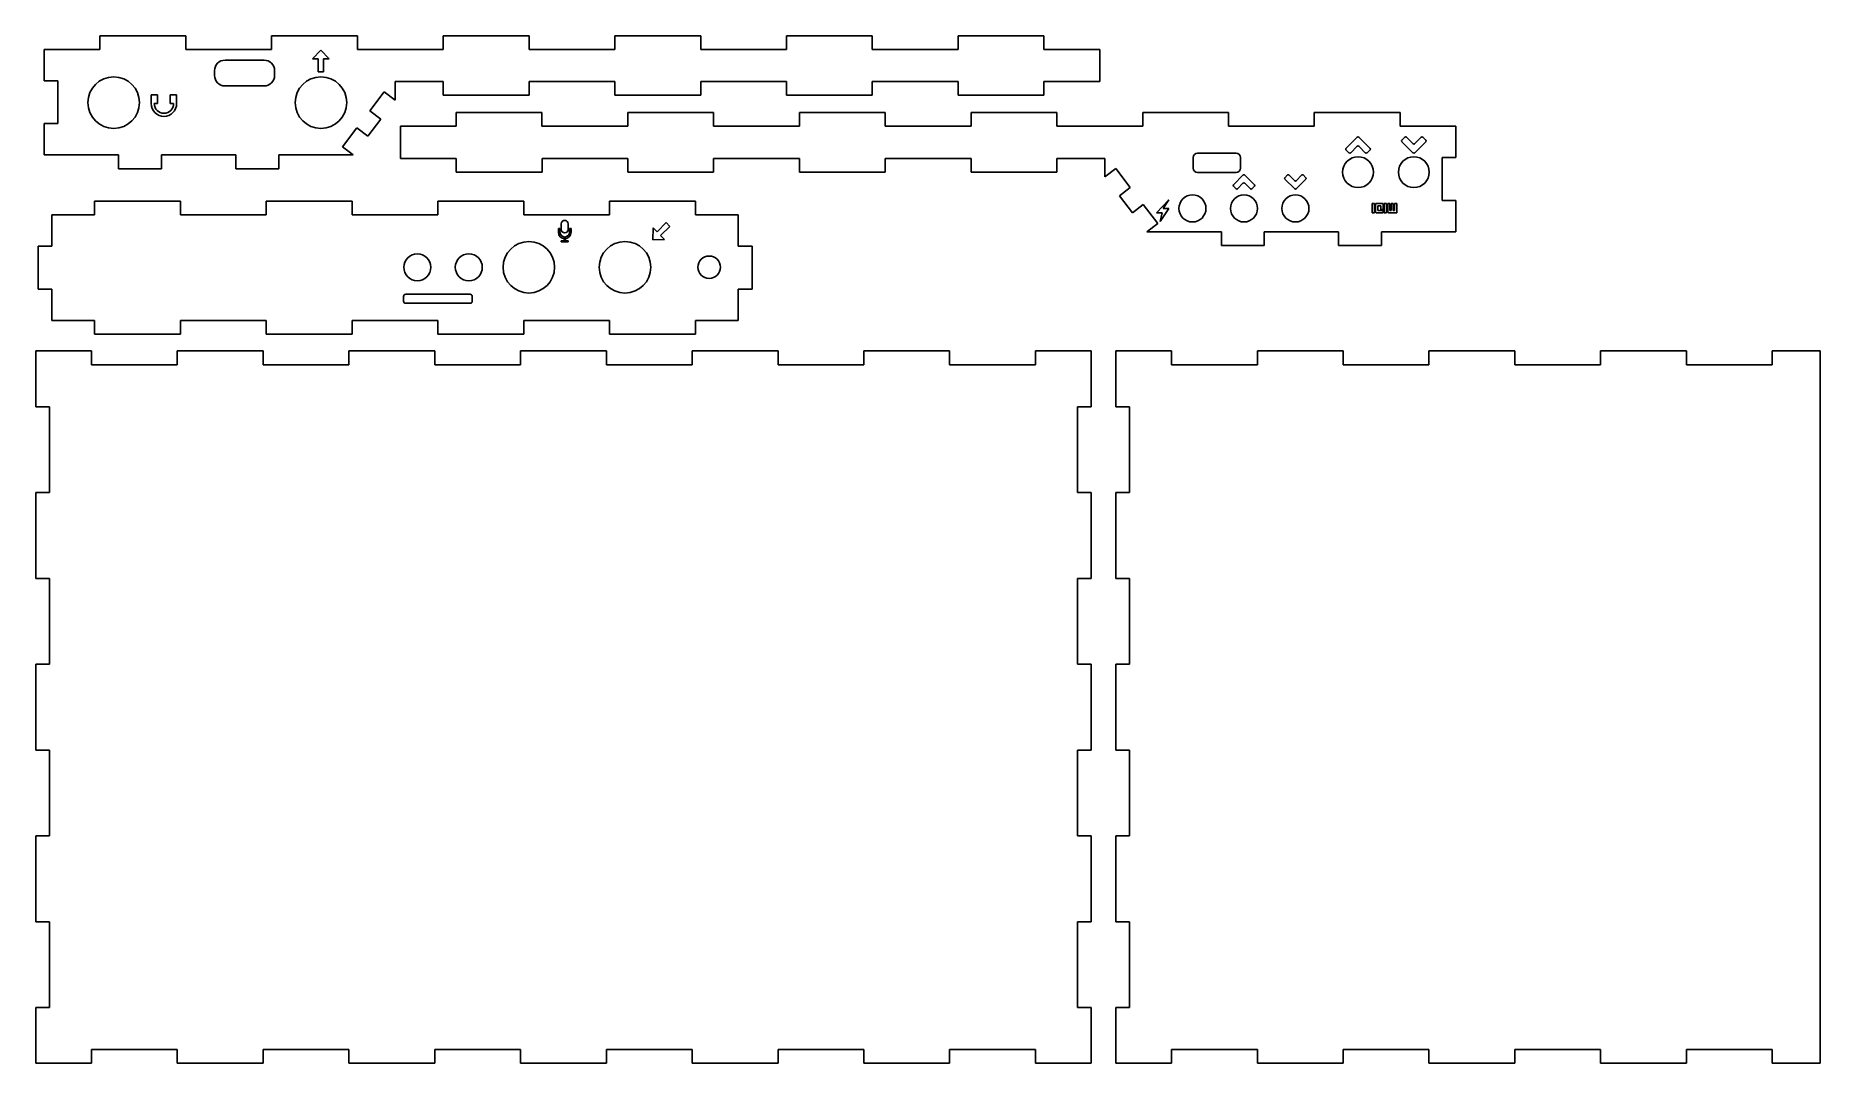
# Model space of a CAD drawing. Header units: millimetres. Extents: x 0 to 416, y -325 to -86.
import ezdxf

# ---------------------------------------------------------------- set-up
doc = ezdxf.new("R2010")
doc.units = ezdxf.units.MM
doc.layers.add('GRAVUR', color=3, linetype='Continuous')
doc.layers.add('SCHNITT', color=7, linetype='Continuous')

msp = doc.modelspace()

# ---------------------------------------------------------------- linework, layer by layer
at = {"layer": 'GRAVUR'}
for p, q in [((66.43, -88.88), (64.53, -90.91)), ((64.53, -90.91), (65.84, -90.9)), ((65.84, -90.9), (65.85, -93.93)), ((68.36, -90.89), (66.43, -88.88)), ((67.05, -90.9), (68.36, -90.89)), ((67.06, -93.92), (67.05, -90.9)), ((65.85, -93.93), (67.06, -93.92)), ((26.92, -101.36), (26.92, -99.29)), ((26.92, -99.29), (28.41, -99.29)), ((28.41, -99.29), (28.41, -101.36)), ((31.37, -101.36), (31.37, -99.29)), ((31.37, -99.29), (32.85, -99.29)), ((32.85, -99.29), (32.85, -101.36)), ((28.41, -101.36), (27.64, -101.36)), ((32.14, -101.36), (31.37, -101.36)), ((308.01, -109.15), (305.37, -111.79)), ((305.37, -112.12), (306.1, -112.86)), ((306.44, -112.86), (308.01, -111.29)), ((310.99, -111.79), (308.35, -109.15)), ((308.35, -111.29), (309.92, -112.86)), ((310.25, -112.86), (310.99, -112.12)), ((318.37, -109.88), (319.1, -109.15)), ((321.01, -112.86), (318.37, -110.22)), ((319.44, -109.15), (321.01, -110.71)), ((321.35, -110.71), (322.92, -109.15)), ((323.99, -110.22), (321.35, -112.86)), ((323.25, -109.15), (323.99, -109.88)), ((281.44, -117.98), (279.13, -120.29)), ((279.13, -120.58), (279.77, -121.23)), ((280.07, -121.23), (281.44, -119.85)), ((284.05, -120.29), (281.73, -117.98)), ((281.73, -119.85), (283.11, -121.23)), ((283.4, -121.23), (284.05, -120.58)), ((291.13, -118.62), (291.77, -117.98)), ((293.44, -121.23), (291.13, -118.92)), ((292.07, -117.98), (293.44, -119.35)), ((293.73, -119.35), (295.11, -117.98)), ((296.05, -118.92), (293.73, -121.23)), ((295.4, -117.98), (296.05, -118.62)), ((264.05, -123.81), (261.23, -126.83)), ((262.74, -125.82), (264.05, -123.81)), ((311.46, -126.78), (311.46, -124.62)), ((311.46, -124.62), (312, -124.62)), ((312, -124.62), (312, -126.78)), ((312.25, -124.79), (312.26, -124.77)), ((312.26, -124.77), (312.27, -124.74)), ((312.27, -124.74), (312.28, -124.72)), ((312.28, -124.72), (312.29, -124.7)), ((312.29, -124.7), (312.31, -124.68)), ((312.31, -124.68), (312.32, -124.67)), ((312.32, -124.67), (312.34, -124.66)), ((312.34, -124.66), (312.37, -124.65)), ((312.37, -124.65), (312.39, -124.64)), ((312.39, -124.64), (312.42, -124.63)), ((312.42, -124.63), (312.44, -124.63)), ((312.44, -124.63), (312.48, -124.63)), ((312.48, -124.63), (312.51, -124.62)), ((312.51, -124.62), (314.05, -124.62)), ((314.05, -124.62), (314.05, -125.99)), ((314.3, -126.78), (314.3, -124.62)), ((314.3, -124.62), (314.83, -124.62)), ((314.83, -124.62), (314.83, -126.78)), ((315.09, -126.48), (315.09, -124.62)), ((315.09, -124.62), (315.61, -124.62)), ((315.61, -124.62), (315.61, -126.23)), ((315.92, -126.23), (315.92, -124.62)), ((315.92, -124.62), (316.4, -124.62)), ((316.4, -124.62), (316.4, -126.23)), ((316.7, -126.23), (316.7, -124.62)), ((316.7, -124.62), (317.22, -124.62)), ((317.22, -124.62), (317.22, -126.78)), ((261.23, -126.83), (262.54, -126.83)), ((262.03, -128.85), (264.05, -125.82)), ((262.54, -126.83), (262.03, -128.85)), ((264.05, -125.82), (262.74, -125.82)), ((312, -126.78), (311.46, -126.78)), ((312.24, -124.86), (312.25, -124.82)), ((312.24, -124.89), (312.24, -124.86)), ((312.24, -126.48), (312.24, -124.89)), ((312.24, -126.51), (312.24, -126.48)), ((312.25, -126.54), (312.24, -126.51)), ((312.25, -124.82), (312.25, -124.79)), ((312.25, -126.57), (312.25, -126.54)), ((312.26, -126.59), (312.25, -126.57)), ((312.27, -126.62), (312.26, -126.59)), ((312.28, -126.64), (312.27, -126.62)), ((312.29, -126.67), (312.28, -126.64)), ((312.31, -126.69), (312.29, -126.67)), ((312.32, -126.71), (312.31, -126.69)), ((312.34, -126.72), (312.32, -126.71)), ((312.36, -126.74), (312.34, -126.72)), ((312.39, -126.75), (312.36, -126.74)), ((312.41, -126.76), (312.39, -126.75)), ((312.44, -126.77), (312.41, -126.76)), ((312.46, -126.78), (312.44, -126.77)), ((312.49, -126.78), (312.46, -126.78)), ((314.05, -126.78), (312.49, -126.78)), ((313.52, -125.15), (312.77, -125.15)), ((312.77, -125.15), (312.77, -126.29)), ((312.77, -126.29), (314.05, -126.29)), ((313.52, -125.99), (313.52, -125.15)), ((314.05, -125.99), (313.52, -125.99)), ((314.05, -126.29), (314.05, -126.78)), ((314.83, -126.78), (314.3, -126.78)), ((315.09, -126.51), (315.09, -126.48)), ((315.09, -126.54), (315.09, -126.51)), ((315.1, -126.57), (315.09, -126.54)), ((315.11, -126.59), (315.1, -126.57)), ((315.12, -126.62), (315.11, -126.59)), ((315.13, -126.64), (315.12, -126.62)), ((315.14, -126.67), (315.13, -126.64)), ((315.16, -126.69), (315.14, -126.67)), ((315.17, -126.71), (315.16, -126.69)), ((315.19, -126.72), (315.17, -126.71)), ((315.21, -126.74), (315.19, -126.72)), ((315.23, -126.75), (315.21, -126.74)), ((315.26, -126.76), (315.23, -126.75)), ((315.28, -126.77), (315.26, -126.76)), ((315.31, -126.78), (315.28, -126.77)), ((315.34, -126.78), (315.31, -126.78)), ((317.22, -126.78), (315.34, -126.78)), ((315.61, -126.23), (315.92, -126.23)), ((316.4, -126.23), (316.7, -126.23)), ((121.84, -130.48), (121.84, -131.33)), ((122.19, -130.48), (121.84, -130.48)), ((122.19, -131.33), (122.19, -130.48)), ((122.5, -130.68), (122.5, -129.37)), ((123.13, -132.8), (123.48, -132.8)), ((123.13, -133.3), (123.13, -132.8)), ((123.48, -132.8), (123.48, -133.3)), ((124.11, -129.37), (124.11, -130.68)), ((124.76, -130.48), (124.41, -130.48)), ((124.41, -130.48), (124.41, -131.33)), ((124.76, -131.33), (124.76, -130.48)), ((143.88, -130.3), (143.8, -133.08)), ((143.8, -133.08), (146.58, -133.01)), ((144.8, -131.23), (143.88, -130.3)), ((146.95, -129.09), (144.8, -131.23)), ((145.65, -132.08), (147.8, -129.95)), ((146.58, -133.01), (145.65, -132.08)), ((147.8, -129.95), (146.95, -129.09)), ((122.5, -133.6), (122.5, -133.3)), ((122.5, -133.3), (123.13, -133.3)), ((124.11, -133.6), (122.5, -133.6)), ((123.48, -133.3), (124.11, -133.3)), ((124.11, -133.3), (124.11, -133.6))]:
    msp.add_line(p, q, dxfattribs=at)
for centre, radius, start, end in [((29.89, -101.36), 2.96, 180, 0), ((29.89, -101.36), 2.25, 180, 0), ((305.54, -111.96), 0.238, 135, 225), ((308.18, -109.31), 0.238, 45, 135), ((308.18, -111.46), 0.238, 45, 135), ((310.82, -111.96), 0.238, 315, 45), ((318.54, -110.05), 0.238, 135, 225), ((319.27, -109.31), 0.238, 45, 135), ((321.18, -110.55), 0.238, 225, 315), ((323.09, -109.31), 0.238, 45, 135), ((323.82, -110.05), 0.238, 315, 45), ((306.27, -112.69), 0.238, 225, 315), ((310.09, -112.69), 0.238, 225, 315), ((321.18, -112.69), 0.238, 225, 315), ((279.27, -120.44), 0.209, 135, 225), ((281.59, -118.13), 0.209, 45, 135), ((281.59, -120), 0.209, 45, 135), ((283.9, -120.44), 0.209, 315, 45), ((291.27, -118.77), 0.209, 135, 225), ((291.92, -118.13), 0.209, 45, 135), ((293.59, -119.2), 0.209, 225, 315), ((295.25, -118.13), 0.209, 45, 135), ((295.9, -118.77), 0.209, 315, 45), ((279.92, -121.08), 0.209, 225, 315), ((283.25, -121.08), 0.209, 225, 315), ((293.59, -121.08), 0.209, 225, 315), ((123.3, -129.37), 0.806, 0, 180), ((123.3, -131.33), 1.46, 180, 0), ((123.3, -131.33), 1.11, 180, 0), ((123.3, -130.68), 0.806, 180, 0)]:
    msp.add_arc(centre, radius, start, end, dxfattribs=at)
at = {"layer": 'SCHNITT'}
for p, q in [((14.98, -88.72), (14.98, -85.52)), ((14.98, -85.52), (34.98, -85.52)), ((34.98, -85.52), (34.98, -88.72)), ((54.98, -88.72), (54.98, -85.52)), ((54.98, -85.52), (74.98, -85.52)), ((74.98, -85.52), (74.98, -88.72)), ((94.98, -88.72), (94.98, -85.52)), ((94.98, -85.52), (114.98, -85.52)), ((114.98, -85.52), (114.98, -88.72)), ((134.98, -88.72), (134.98, -85.52)), ((134.98, -85.52), (154.98, -85.52)), ((154.98, -85.52), (154.98, -88.72)), ((174.98, -88.72), (174.98, -85.52)), ((174.98, -85.52), (194.98, -85.52)), ((194.98, -85.52), (194.98, -88.72)), ((214.98, -88.72), (214.98, -85.52)), ((214.98, -85.52), (234.98, -85.52)), ((234.98, -85.52), (234.98, -88.72)), ((1.98, -88.72), (14.98, -88.72)), ((1.98, -96.02), (1.98, -88.72)), ((34.98, -88.72), (54.98, -88.72)), ((44.13, -91.22), (53.23, -91.22)), ((74.98, -88.72), (94.98, -88.72)), ((114.98, -88.72), (134.98, -88.72)), ((154.98, -88.72), (174.98, -88.72)), ((194.98, -88.72), (214.98, -88.72)), ((234.98, -88.72), (247.98, -88.72)), ((247.98, -88.72), (247.98, -96.22)), ((41.68, -94.77), (41.68, -93.67)), ((55.68, -93.67), (55.68, -94.77)), ((5.18, -96.02), (1.98, -96.02)), ((5.18, -106.02), (5.18, -96.02)), ((53.23, -97.22), (44.13, -97.22)), ((77.86, -103), (81.22, -98.58)), ((81.22, -98.58), (83.78, -100.52)), ((94.98, -96.22), (83.78, -96.22)), ((83.78, -96.22), (83.78, -100.52)), ((94.98, -99.42), (94.98, -96.22)), ((114.98, -99.42), (94.98, -99.42)), ((134.98, -96.22), (114.98, -96.22)), ((114.98, -96.22), (114.98, -99.42)), ((134.98, -99.42), (134.98, -96.22)), ((154.98, -99.42), (134.98, -99.42)), ((174.98, -96.22), (154.98, -96.22)), ((154.98, -96.22), (154.98, -99.42)), ((174.98, -99.42), (174.98, -96.22)), ((194.98, -99.42), (174.98, -99.42)), ((214.98, -96.22), (194.98, -96.22)), ((194.98, -96.22), (194.98, -99.42)), ((214.98, -99.42), (214.98, -96.22)), ((234.98, -99.42), (214.98, -99.42)), ((247.98, -96.22), (234.98, -96.22)), ((234.98, -96.22), (234.98, -99.42)), ((80.41, -104.94), (77.86, -103)), ((97.99, -103.43), (97.99, -106.63)), ((117.99, -103.43), (97.99, -103.43)), ((117.99, -106.63), (117.99, -103.43)), ((157.99, -103.43), (137.99, -103.43)), ((137.99, -103.43), (137.99, -106.63)), ((157.99, -106.63), (157.99, -103.43)), ((177.99, -103.43), (177.99, -106.63)), ((197.99, -103.43), (177.99, -103.43)), ((197.99, -106.63), (197.99, -103.43)), ((237.99, -103.43), (217.99, -103.43)), ((217.99, -103.43), (217.99, -106.63)), ((237.99, -106.63), (237.99, -103.43)), ((277.99, -103.43), (257.99, -103.43)), ((257.99, -103.43), (257.99, -106.63)), ((277.99, -106.63), (277.99, -103.43)), ((297.99, -103.43), (297.99, -106.63)), ((317.99, -103.43), (297.99, -103.43)), ((317.99, -106.63), (317.99, -103.43)), ((1.98, -113.32), (1.98, -106.02)), ((1.98, -106.02), (5.18, -106.02)), ((71.47, -111.41), (74.83, -106.99)), ((74.83, -106.99), (77.39, -108.92)), ((77.39, -108.92), (80.41, -104.94)), ((84.99, -106.63), (84.99, -114.13)), ((97.99, -106.63), (84.99, -106.63)), ((137.99, -106.63), (117.99, -106.63)), ((177.99, -106.63), (157.99, -106.63)), ((217.99, -106.63), (197.99, -106.63)), ((257.99, -106.63), (237.99, -106.63)), ((297.99, -106.63), (277.99, -106.63)), ((330.99, -106.63), (317.99, -106.63)), ((330.99, -113.93), (330.99, -106.63)), ((73.98, -113.32), (71.47, -111.41)), ((19.32, -113.32), (1.98, -113.32)), ((19.32, -116.52), (19.32, -113.32)), ((46.65, -113.32), (29.32, -113.32)), ((29.32, -113.32), (29.32, -116.52)), ((46.65, -116.52), (46.65, -113.32)), ((73.98, -113.32), (56.65, -113.32)), ((56.65, -113.32), (56.65, -116.52)), ((84.99, -114.13), (97.99, -114.13)), ((97.99, -114.13), (98, -117.33)), ((118, -117.33), (118, -114.13)), ((118, -114.13), (138, -114.13)), ((138, -114.13), (138, -117.33)), ((158, -117.33), (158, -114.13)), ((158, -114.13), (178, -114.13)), ((178, -114.13), (178, -117.33)), ((198, -117.33), (198, -114.13)), ((198, -114.13), (218, -114.13)), ((218, -114.13), (218, -117.33)), ((238, -117.33), (238, -114.13)), ((238, -114.13), (249.19, -114.13)), ((249.19, -114.13), (249.19, -118.42)), ((269.79, -113.88), (269.79, -116.38)), ((279.79, -112.88), (270.79, -112.88)), ((280.79, -116.38), (280.79, -113.88)), ((327.79, -123.93), (327.79, -113.93)), ((327.79, -113.93), (330.99, -113.93)), ((29.32, -116.52), (19.32, -116.52)), ((56.65, -116.52), (46.65, -116.52)), ((98, -117.33), (118, -117.33)), ((138, -117.33), (158, -117.33)), ((178, -117.33), (198, -117.33)), ((218, -117.33), (238, -117.33)), ((251.74, -116.48), (249.19, -118.42)), ((255.11, -120.91), (251.74, -116.48)), ((270.79, -117.38), (279.79, -117.38)), ((13.74, -124.09), (33.74, -124.09)), ((13.74, -127.29), (13.74, -124.09)), ((33.74, -124.09), (33.74, -127.29)), ((53.74, -124.09), (73.74, -124.09)), ((53.74, -127.29), (53.74, -124.09)), ((73.74, -124.09), (73.74, -127.29)), ((93.74, -124.09), (113.74, -124.09)), ((93.74, -127.29), (93.74, -124.09)), ((113.74, -124.09), (113.74, -127.29)), ((133.74, -124.09), (153.74, -124.09)), ((133.74, -127.29), (133.74, -124.09)), ((153.74, -124.09), (153.74, -127.29)), ((252.56, -122.85), (255.11, -120.91)), ((255.59, -126.83), (252.56, -122.85)), ((330.99, -123.93), (327.79, -123.93)), ((330.99, -131.23), (330.99, -123.93)), ((3.74, -134.59), (3.74, -127.29)), ((3.74, -127.29), (13.74, -127.29)), ((33.74, -127.29), (53.74, -127.29)), ((73.74, -127.29), (93.74, -127.29)), ((113.74, -127.29), (133.74, -127.29)), ((153.74, -127.29), (163.74, -127.29)), ((163.74, -127.29), (163.74, -134.59)), ((258.13, -124.89), (255.59, -126.83)), ((261.5, -129.32), (258.13, -124.89)), ((258.99, -131.23), (261.5, -129.32)), ((258.99, -131.23), (276.32, -131.23)), ((276.32, -131.23), (276.32, -134.43)), ((286.32, -134.43), (286.32, -131.23)), ((286.32, -131.23), (303.66, -131.23)), ((303.66, -131.23), (303.66, -134.43)), ((313.66, -131.23), (330.99, -131.23)), ((313.66, -134.43), (313.66, -131.23)), ((0.54, -134.59), (3.74, -134.59)), ((0.54, -144.59), (0.54, -134.59)), ((163.74, -134.59), (166.94, -134.59)), ((166.94, -134.59), (166.94, -144.59)), ((276.32, -134.43), (286.32, -134.43)), ((303.66, -134.43), (313.66, -134.43)), ((3.74, -144.59), (0.54, -144.59)), ((3.74, -151.89), (3.74, -144.59)), ((163.74, -144.59), (163.74, -151.89)), ((166.94, -144.59), (163.74, -144.59)), ((85.74, -147.39), (85.74, -146.29)), ((86.24, -145.79), (101.24, -145.79)), ((101.24, -147.89), (86.24, -147.89)), ((101.74, -146.29), (101.74, -147.39)), ((101.74, -146.79), (101.74, -146.89)), ((13.74, -151.89), (3.74, -151.89)), ((13.74, -155.09), (13.74, -151.89)), ((53.74, -151.89), (33.74, -151.89)), ((33.74, -151.89), (33.74, -155.09)), ((53.74, -155.09), (53.74, -151.89)), ((93.74, -151.89), (73.74, -151.89)), ((73.74, -151.89), (73.74, -155.09)), ((93.74, -155.09), (93.74, -151.89)), ((113.74, -151.89), (113.74, -155.09)), ((133.74, -151.89), (113.74, -151.89)), ((133.74, -155.09), (133.74, -151.89)), ((153.74, -151.89), (153.74, -155.09)), ((163.74, -151.89), (153.74, -151.89)), ((33.74, -155.09), (13.74, -155.09)), ((73.74, -155.09), (53.74, -155.09)), ((113.74, -155.09), (93.74, -155.09)), ((153.74, -155.09), (133.74, -155.09)), ((0, -172), (0, -159)), ((0, -159), (13, -159)), ((13, -159), (13, -162.2)), ((13, -162.2), (33, -162.2)), ((33, -162.2), (33, -159)), ((33, -159), (53, -159)), ((53, -159), (53, -162.2)), ((53, -162.2), (73, -162.2)), ((73, -162.2), (73, -159)), ((73, -159), (93, -159)), ((93, -159), (93, -162.2)), ((93, -162.2), (113, -162.2)), ((113, -162.2), (113, -159)), ((113, -159), (133, -159)), ((133, -159), (133, -162.2)), ((133, -162.2), (153, -162.2)), ((153, -162.2), (153, -159)), ((153, -159), (173, -159)), ((173, -159), (173, -162.2)), ((173, -162.2), (193, -162.2)), ((193, -162.2), (193, -159)), ((193, -159), (213, -159)), ((213, -159), (213, -162.2)), ((213, -162.2), (233, -162.2)), ((233, -162.2), (233, -159)), ((233, -159), (246, -159)), ((246, -159), (246, -172)), ((251.71, -172), (251.71, -159)), ((251.71, -159), (264.71, -159)), ((264.71, -159), (264.71, -162.2)), ((264.71, -162.2), (284.71, -162.2)), ((284.71, -162.2), (284.71, -159)), ((284.71, -159), (304.71, -159)), ((304.71, -159), (304.71, -162.2)), ((304.71, -162.2), (324.71, -162.2)), ((324.71, -162.2), (324.71, -159)), ((324.71, -159), (344.71, -159)), ((344.71, -159), (344.71, -162.2)), ((344.71, -162.2), (364.71, -162.2)), ((364.71, -162.2), (364.71, -159)), ((364.71, -159), (384.71, -159)), ((384.71, -159), (384.71, -162.2)), ((384.71, -162.2), (404.71, -162.2)), ((404.71, -162.2), (404.71, -159)), ((404.71, -159), (415.91, -159)), ((415.91, -159), (415.91, -325)), ((3.2, -172), (0, -172)), ((3.2, -192), (3.2, -172)), ((246, -172), (242.8, -172)), ((242.8, -172), (242.8, -192)), ((254.91, -172), (251.71, -172)), ((254.91, -192), (254.91, -172)), ((0, -212), (0, -192)), ((0, -192), (3.2, -192)), ((242.8, -192), (246, -192)), ((246, -192), (246, -212)), ((251.71, -192), (254.91, -192)), ((251.71, -212), (251.71, -192)), ((3.2, -212), (0, -212)), ((3.2, -232), (3.2, -212)), ((246, -212), (242.8, -212)), ((242.8, -212), (242.8, -232)), ((254.91, -212), (251.71, -212)), ((254.91, -232), (254.91, -212)), ((0, -252), (0, -232)), ((0, -232), (3.2, -232)), ((242.8, -232), (246, -232)), ((246, -232), (246, -252)), ((251.71, -252), (251.71, -232)), ((251.71, -232), (254.91, -232)), ((3.2, -252), (0, -252)), ((3.2, -272), (3.2, -252)), ((246, -252), (242.8, -252)), ((242.8, -252), (242.8, -272)), ((254.91, -252), (251.71, -252)), ((254.91, -272), (254.91, -252)), ((0, -292), (0, -272)), ((0, -272), (3.2, -272)), ((242.8, -272), (246, -272)), ((246, -272), (246, -292)), ((251.71, -272), (254.91, -272)), ((251.71, -292), (251.71, -272)), ((3.2, -292), (0, -292)), ((3.2, -312), (3.2, -292)), ((246, -292), (242.8, -292)), ((242.8, -292), (242.8, -312)), ((254.91, -292), (251.71, -292)), ((254.91, -312), (254.91, -292)), ((3.2, -308.4), (3.2, -310.76)), ((0, -325), (0, -312)), ((0, -312), (3.2, -312)), ((242.8, -312), (246, -312)), ((246, -312), (246, -325)), ((251.71, -312), (254.91, -312)), ((251.71, -325), (251.71, -312)), ((33, -321.8), (13, -321.8)), ((13, -321.8), (13, -325)), ((33, -325), (33, -321.8)), ((73, -321.8), (53, -321.8)), ((53, -321.8), (53, -325)), ((73, -325), (73, -321.8)), ((113, -321.8), (93, -321.8)), ((93, -321.8), (93, -325)), ((113, -325), (113, -321.8)), ((153, -321.8), (133, -321.8)), ((133, -321.8), (133, -325)), ((153, -325), (153, -321.8)), ((193, -321.8), (173, -321.8)), ((173, -321.8), (173, -325)), ((193, -325), (193, -321.8)), ((233, -321.8), (213, -321.8)), ((213, -321.8), (213, -325)), ((233, -325), (233, -321.8)), ((284.71, -321.8), (264.71, -321.8)), ((264.71, -321.8), (264.71, -325)), ((284.71, -325), (284.71, -321.8)), ((324.71, -321.8), (304.71, -321.8)), ((304.71, -321.8), (304.71, -325)), ((324.71, -325), (324.71, -321.8)), ((344.71, -321.8), (344.71, -325)), ((364.71, -321.8), (344.71, -321.8)), ((364.71, -325), (364.71, -321.8)), ((404.71, -321.8), (384.71, -321.8)), ((384.71, -321.8), (384.71, -325)), ((404.71, -325), (404.71, -321.8)), ((13, -325), (0, -325)), ((53, -325), (33, -325)), ((93, -325), (73, -325)), ((133, -325), (113, -325)), ((173, -325), (153, -325)), ((213, -325), (193, -325)), ((246, -325), (233, -325)), ((264.71, -325), (251.71, -325)), ((304.71, -325), (284.71, -325)), ((344.71, -325), (324.71, -325)), ((384.71, -325), (364.71, -325)), ((415.91, -325), (404.71, -325))]:
    msp.add_line(p, q, dxfattribs=at)
for centre, radius in [((18.18, -101.12), 6), ((66.48, -101.12), 6), ((308.18, -117.33), 3.6), ((321.18, -117.33), 3.6), ((269.59, -125.78), 3.15), ((281.59, -125.78), 3.15), ((293.59, -125.78), 3.15), ((88.94, -139.49), 3.15), ((100.94, -139.49), 3.15), ((114.94, -139.49), 6), ((137.34, -139.49), 6), ((156.94, -139.49), 2.62)]:
    msp.add_circle(centre, radius, dxfattribs=at)
for centre, radius, start, end in [((44.13, -93.67), 2.45, 90, 180), ((53.23, -93.67), 2.45, 0, 90), ((44.13, -94.77), 2.45, 180, 270), ((53.23, -94.77), 2.45, 270, 0), ((270.79, -113.88), 1, 90, 180), ((270.79, -116.38), 1, 180, 270), ((279.79, -113.88), 1, 0, 90), ((279.79, -116.38), 1, 270, 0), ((86.24, -146.29), 0.5, 90, 180), ((86.24, -147.39), 0.5, 180, 270), ((101.24, -146.29), 0.5, 360, 90), ((101.24, -147.39), 0.5, 270, 0)]:
    msp.add_arc(centre, radius, start, end, dxfattribs=at)

doc.saveas('drawing.dxf')
